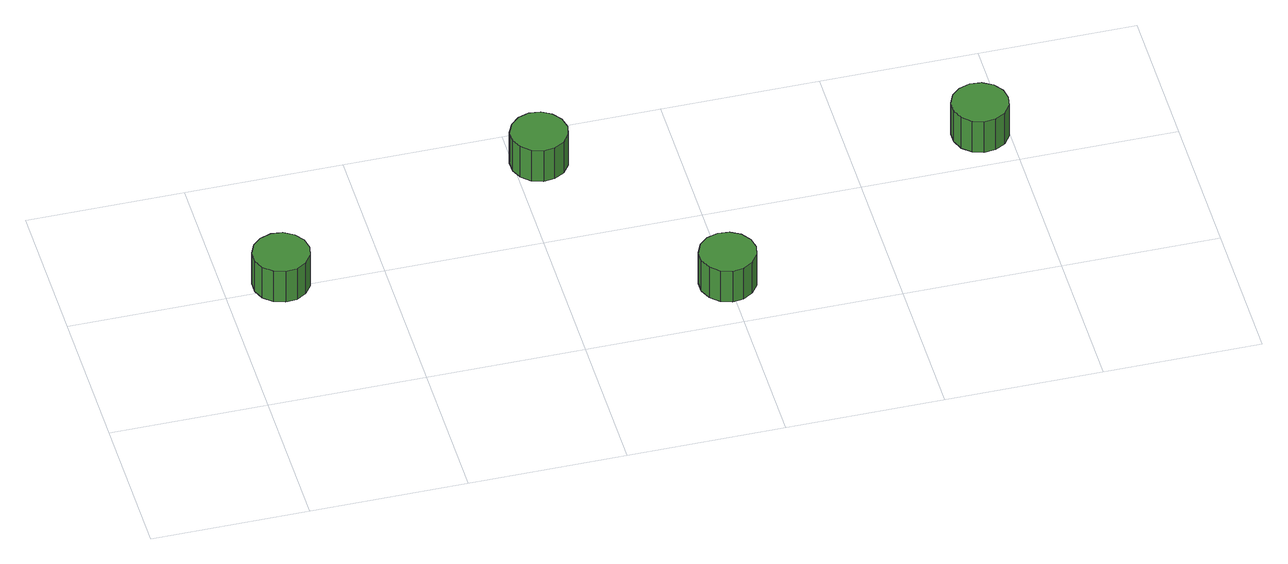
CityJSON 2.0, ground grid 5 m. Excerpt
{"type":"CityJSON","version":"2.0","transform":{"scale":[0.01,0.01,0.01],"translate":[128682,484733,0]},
"CityObjects":{
"tree1":{"type":"SolitaryVegetationObject","attributes":{"function":"something"},"geometry":[{"type":"MultiSurface","lod":"1","boundaries":[[[0,1,2,3,4,5,6,7,8,9,10,11,12,13,14]],[[15,16,17,18,19,20,21,22,23,24,25,26,27,28,29]],[[0,29,28,1]],[[1,28,27,2]],[[2,27,26,3]],[[3,26,25,4]],[[4,25,24,5]],[[5,24,23,6]],[[6,23,22,7]],[[7,22,21,8]],[[8,21,20,9]],[[9,20,19,10]],[[10,19,18,11]],[[11,18,17,12]],[[12,17,16,13]],[[13,16,15,14]],[[14,15,29,0]]]}]},
"tree2":{"type":"SolitaryVegetationObject","attributes":{"function":"something"},"geometry":[{"type":"MultiSurface","lod":"1","boundaries":[[[30,31,32,33,34,35,36,37,38,39,40,41,42,43,44]],[[45,46,47,48,49,50,51,52,53,54,55,56,57,58,59]],[[30,59,58,31]],[[31,58,57,32]],[[32,57,56,33]],[[33,56,55,34]],[[34,55,54,35]],[[35,54,53,36]],[[36,53,52,37]],[[37,52,51,38]],[[38,51,50,39]],[[39,50,49,40]],[[40,49,48,41]],[[41,48,47,42]],[[42,47,46,43]],[[43,46,45,44]],[[44,45,59,30]]]}]},
"tree3":{"type":"SolitaryVegetationObject","attributes":{"function":"something"},"geometry":[{"type":"MultiSurface","lod":"1","boundaries":[[[60,61,62,63,64,65,66,67,68,69,70,71,72,73,74]],[[75,76,77,78,79,80,81,82,83,84,85,86,87,88,89]],[[60,89,88,61]],[[61,88,87,62]],[[62,87,86,63]],[[63,86,85,64]],[[64,85,84,65]],[[65,84,83,66]],[[66,83,82,67]],[[67,82,81,68]],[[68,81,80,69]],[[69,80,79,70]],[[70,79,78,71]],[[71,78,77,72]],[[72,77,76,73]],[[73,76,75,74]],[[74,75,89,60]]]}]},
"tree4":{"type":"SolitaryVegetationObject","attributes":{"function":"something"},"geometry":[{"type":"MultiSurface","lod":"1","boundaries":[[[90,91,92,93,94,95,96,97,98,99,100,101,102,103,104]],[[105,106,107,108,109,110,111,112,113,114,115,116,117,118,119]],[[90,119,118,91]],[[91,118,117,92]],[[92,117,116,93]],[[93,116,115,94]],[[94,115,114,95]],[[95,114,113,96]],[[96,113,112,97]],[[97,112,111,98]],[[98,111,110,99]],[[99,110,109,100]],[[100,109,108,101]],[[101,108,107,102]],[[102,107,106,103]],[[103,106,105,104]],[[104,105,119,90]]]}]}
},
"vertices":[
[267,514,191],[259,551,191],[237,581,191],[205,600,191],[168,604,191],[132,592,191],[104,567,191],[89,533,191],[89,496,191],[104,462,191],[132,437,191],[168,425,191],[205,429,191],[237,448,191],[259,478,191],[259,478,66],[237,448,66],[205,429,66],[168,425,66],[132,437,66],[104,462,66],[89,496,66],[89,533,66],[104,567,66],[132,592,66],[168,604,66],[205,600,66],[237,581,66],[259,551,66],[267,514,66],
[1168,855,184],[1160,891,184],[1138,921,184],[1106,940,184],[1069,944,184],[1033,932,184],[1006,907,184],[990,873,184],[990,836,184],[1006,802,184],[1033,777,184],[1069,765,184],[1106,769,184],[1138,788,184],[1160,818,184],[1160,818,59],[1138,788,59],[1106,769,59],[1069,765,59],[1033,777,59],[1006,802,59],[990,836,59],[990,873,59],[1006,907,59],[1033,932,59],[1069,944,59],[1106,940,59],[1138,921,59],[1160,891,59],[1168,855,59],
[1587,185,178],[1579,221,178],[1557,252,178],[1525,270,178],[1488,274,178],[1452,263,178],[1424,238,178],[1409,203,178],[1409,166,178],[1424,132,178],[1452,107,178],[1488,95,178],[1525,99,178],[1557,118,178],[1579,148,178],[1579,148,53],[1557,118,53],[1525,99,53],[1488,95,53],[1452,107,53],[1424,132,53],[1409,166,53],[1409,203,53],[1424,238,53],[1452,263,53],[1488,274,53],[1525,270,53],[1557,252,53],[1579,221,53],[1587,185,53],
[2502,647,179],[2495,684,179],[2473,714,179],[2440,733,179],[2403,737,179],[2368,725,179],[2340,700,179],[2325,666,179],[2325,629,179],[2340,594,179],[2368,569,179],[2403,558,179],[2440,562,179],[2473,580,179],[2495,611,179],[2495,611,54],[2473,580,54],[2440,562,54],[2403,558,54],[2368,569,54],[2340,594,54],[2325,629,54],[2325,666,54],[2340,700,54],[2368,725,54],[2403,737,54],[2440,733,54],[2473,714,54],[2495,684,54],[2502,647,54]
]}
